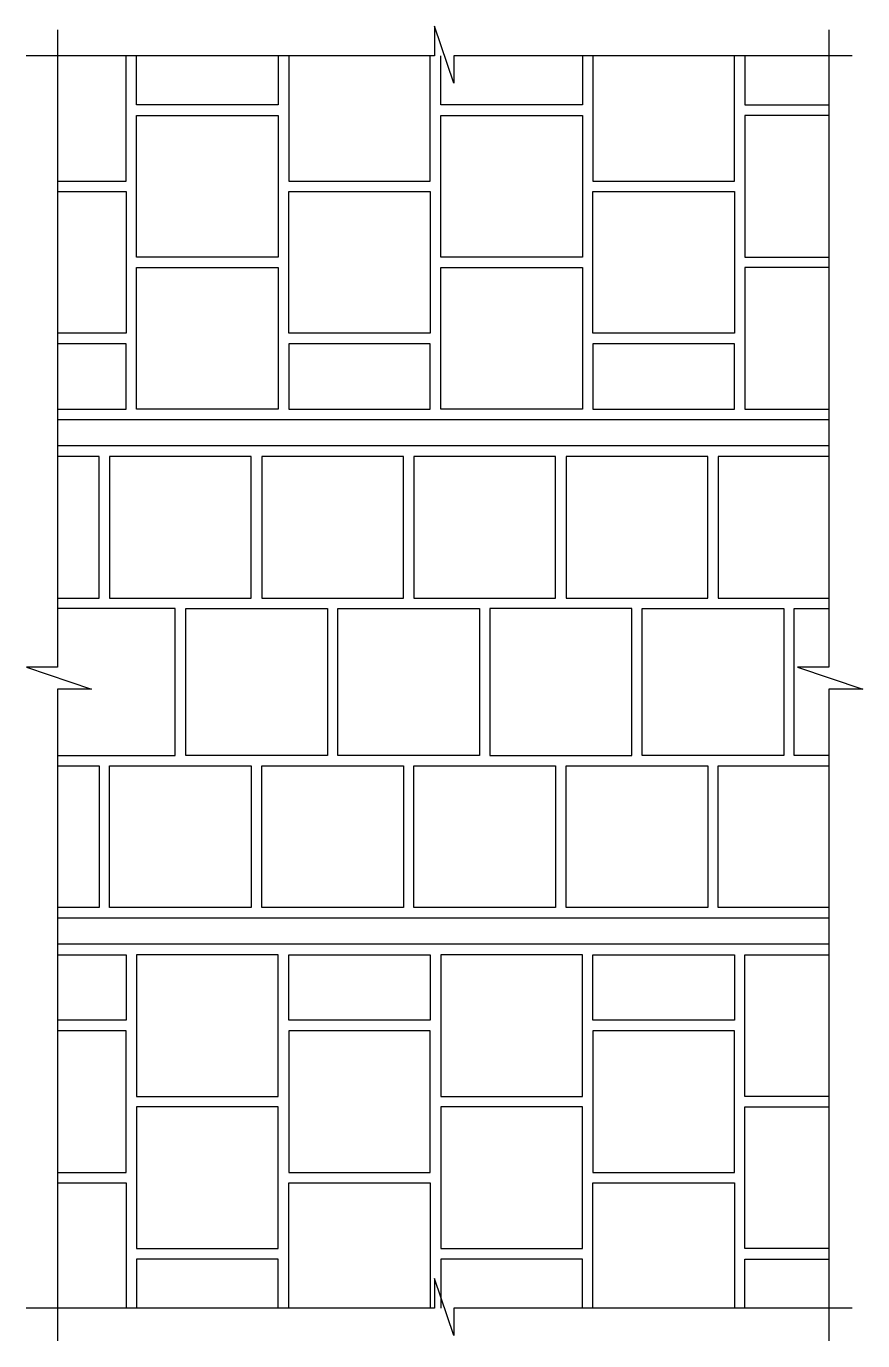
# Model space of a CAD drawing. Extents: x 2343 to 3746, y 568 to 2773.
import ezdxf

# ---------------------------------------------------------------- set-up
doc = ezdxf.new("R2010")
doc.units = 0
doc.header["$LTSCALE"] = 10
doc.header["$MEASUREMENT"] = 0
doc.layers.add('3', color=3, linetype='CONTINUOUS')
doc.layers.add('7', color=7, linetype='CONTINUOUS')

msp = doc.modelspace()

# ---------------------------------------------------------------- linework, layer by layer
at = {"layer": '3'}
for points in [[(3728.9, 2723.3), (3060.3, 2723.3), (3060.3, 2677.6), (3028, 2772.9), (3028, 2723.3), (2343.1, 2723.3)], [(2395.6, 2766.7), (2395.6, 1697.8), (2343.2, 1697.8), (2452.4, 1660.8), (2395.6, 1660.8), (2395.6, 567.7)], [(3689.6, 2766.7), (3689.6, 1697.8), (3637.3, 1697.8), (3746.5, 1660.8), (3689.6, 1660.8), (3689.6, 567.7)], [(2395.6, 2513.2), (2510.5, 2513.2), (2510.5, 2723.2)], [(2765.7, 2723.2), (2765.7, 2640.9), (2528.1, 2640.9), (2528.1, 2723.2)], [(2783.3, 2723.2), (2783.3, 2513.2), (3020.9, 2513.2), (3020.9, 2723.2)], [(3276.1, 2723.2), (3276.1, 2640.9), (3038.5, 2640.9), (3038.5, 2723.2)], [(3293.7, 2723.2), (3293.7, 2513.2), (3531.3, 2513.2), (3531.3, 2723.2)], [(3548.9, 2723.2), (3548.9, 2640.9), (3689.6, 2640.9)], [(2528.1, 2623.3), (2765.7, 2623.3), (2765.7, 2385.6), (2528.1, 2385.6), (2528.1, 2623.3)], [(3038.5, 2623.3), (3276.1, 2623.3), (3276.1, 2385.6), (3038.5, 2385.6), (3038.5, 2623.3)], [(3689.6, 2623.3), (3548.9, 2623.3), (3548.9, 2385.6), (3689.6, 2385.6)], [(2395.6, 2495.7), (2510.5, 2495.7), (2510.5, 2258), (2395.6, 2258)], [(2528.1, 2368), (2765.7, 2368), (2765.7, 2130.3), (2528.1, 2130.3), (2528.1, 2368)], [(3038.5, 2368), (3276.1, 2368), (3276.1, 2130.3), (3038.5, 2130.3), (3038.5, 2368)], [(3689.6, 2368.1), (3548.9, 2368.1), (3548.9, 2130.4), (3689.6, 2130.4)], [(3689.6, 2368), (3548.9, 2368), (3548.9, 2130.3), (3689.6, 2130.3)], [(2395.6, 2130.4), (2510.5, 2130.4), (2510.5, 2130.4), (2510.5, 2240.4), (2395.6, 2240.4)], [(2395.6, 1813.6), (2465.3, 1813.6), (2465.3, 2051.2), (2395.6, 2051.2)], [(2993.5, 2051.2), (2993.5, 1813.6), (3231.2, 1813.6), (3231.2, 2051.2), (2993.5, 2051.2)], [(3248.8, 2051.2), (3248.8, 1813.6), (3486.5, 1813.6), (3486.5, 2051.2), (3248.8, 2051.2)], [(3689.6, 2051.2), (3504, 2051.2), (3504, 1813.6), (3689.6, 1813.6)], [(2395.6, 1549.6), (2593, 1549.6), (2593, 1796), (2395.6, 1796)], [(3689.6, 1549.6), (3631.7, 1549.6), (3631.7, 1796), (3689.6, 1796)], [(2395.6, 1532), (2465.3, 1532), (2465.3, 1294.4), (2395.6, 1294.4)], [(3689.6, 1294.4), (3504, 1294.4), (3504, 1532), (3689.6, 1532)], [(2395.6, 1215.3), (2510.5, 1215.2), (2510.5, 1215.2), (2510.5, 1105.2), (2395.6, 1105.2)], [(2528.1, 977.6), (2765.7, 977.6), (2765.7, 1215.3), (2528.1, 1215.3), (2528.1, 977.6)], [(3038.5, 977.6), (3276.1, 977.6), (3276.1, 1215.3), (3038.5, 1215.3), (3038.5, 977.6)], [(3689.6, 977.6), (3548.9, 977.6), (3548.9, 1215.3), (3689.6, 1215.3)], [(3689.6, 977.5), (3548.9, 977.5), (3548.9, 1215.2), (3689.6, 1215.2)], [(2395.6, 849.9), (2510.5, 849.9), (2510.5, 1087.6), (2395.6, 1087.6)], [(2528.1, 722.3), (2765.7, 722.3), (2765.7, 960), (2528.1, 960), (2528.1, 722.3)], [(3038.5, 722.3), (3276.1, 722.3), (3276.1, 960), (3038.5, 960), (3038.5, 722.3)], [(3689.6, 722.3), (3548.9, 722.3), (3548.9, 960), (3689.6, 960)], [(2395.6, 832.4), (2510.5, 832.4), (2510.5, 622.5)], [(2783.3, 622.5), (2783.3, 832.4), (3020.9, 832.4), (3020.9, 622.5)], [(3293.7, 622.5), (3293.7, 832.4), (3531.3, 832.4), (3531.3, 622.5)], [(2765.7, 622.5), (2765.7, 704.7), (2528.1, 704.7), (2528.1, 622.5)], [(3276.1, 622.5), (3276.1, 704.7), (3038.5, 704.7), (3038.5, 622.5)], [(3548.9, 622.5), (3548.9, 704.7), (3689.6, 704.7)], [(3728.9, 622.4), (3060.3, 622.4), (3060.3, 576.7), (3028, 672), (3028, 622.4), (2343.1, 622.4)]]:
    msp.add_lwpolyline(points, dxfattribs=at)
for points in [[(3020.9, 2495.7), (3020.9, 2258), (2783.3, 2258), (2783.3, 2495.7)], [(3531.3, 2495.7), (3531.3, 2258), (3293.7, 2258), (3293.7, 2495.7)], [(2765.7, 2368.1), (2765.7, 2130.4), (2528.1, 2130.4), (2528.1, 2368.1)], [(3276.1, 2368.1), (3276.1, 2130.4), (3038.5, 2130.4), (3038.5, 2368.1)], [(3020.9, 2130.4), (3020.9, 2240.4), (2783.3, 2240.4), (2783.3, 2130.3), (3020.9, 2130.4)], [(3531.3, 2130.4), (3531.3, 2240.4), (3293.7, 2240.4), (3293.7, 2130.3), (3531.3, 2130.4)], [(2482.9, 1813.6), (2720.6, 1813.6), (2720.6, 2051.2), (2482.9, 2051.2)], [(2738.2, 1813.6), (2975.9, 1813.6), (2975.9, 2051.2), (2738.2, 2051.2)], [(3248.7, 1813.6), (3486.4, 1813.6), (3486.4, 2051.2), (3248.7, 2051.2)], [(2848.3, 1549.6), (2610.6, 1549.6), (2610.6, 1796), (2848.3, 1796)], [(3103.6, 1549.6), (2865.9, 1549.6), (2865.9, 1796), (3103.6, 1796)], [(3121.1, 1549.6), (3358.8, 1549.6), (3358.8, 1796), (3121.1, 1796)], [(3614.1, 1549.6), (3376.4, 1549.6), (3376.4, 1796), (3614.1, 1796)], [(2720.6, 1294.4), (2482.9, 1294.4), (2482.9, 1532), (2720.6, 1532)], [(2975.9, 1294.4), (2738.2, 1294.4), (2738.2, 1532), (2975.9, 1532)], [(3231.2, 1294.4), (2993.5, 1294.4), (2993.5, 1532), (3231.2, 1532)], [(3486.4, 1294.4), (3248.7, 1294.4), (3248.7, 1532), (3486.4, 1532)], [(3486.5, 1294.4), (3248.8, 1294.4), (3248.8, 1532), (3486.5, 1532)], [(2765.7, 977.5), (2765.7, 1215.2), (2528.1, 1215.2), (2528.1, 977.5)], [(3020.9, 1215.2), (3020.9, 1105.2), (2783.3, 1105.2), (2783.3, 1215.3), (3020.9, 1215.2)], [(3276.1, 977.5), (3276.1, 1215.2), (3038.5, 1215.2), (3038.5, 977.5)], [(3531.3, 1215.2), (3531.3, 1105.2), (3293.7, 1105.2), (3293.7, 1215.3), (3531.3, 1215.2)], [(3020.9, 849.9), (3020.9, 1087.6), (2783.3, 1087.6), (2783.3, 849.9)], [(3531.3, 849.9), (3531.3, 1087.6), (3293.7, 1087.6), (3293.7, 849.9)]]:
    msp.add_lwpolyline(points, close=True, dxfattribs=at)
at = {"layer": '7'}
for p, q in [((3689.6, 2112.8), (2395.6, 2112.8)), ((3689.6, 2068.8), (2395.6, 2068.8)), ((3689.6, 1276.8), (2395.6, 1276.8)), ((3689.6, 1232.8), (2395.6, 1232.8))]:
    msp.add_line(p, q, dxfattribs=at)

doc.saveas('drawing.dxf')
